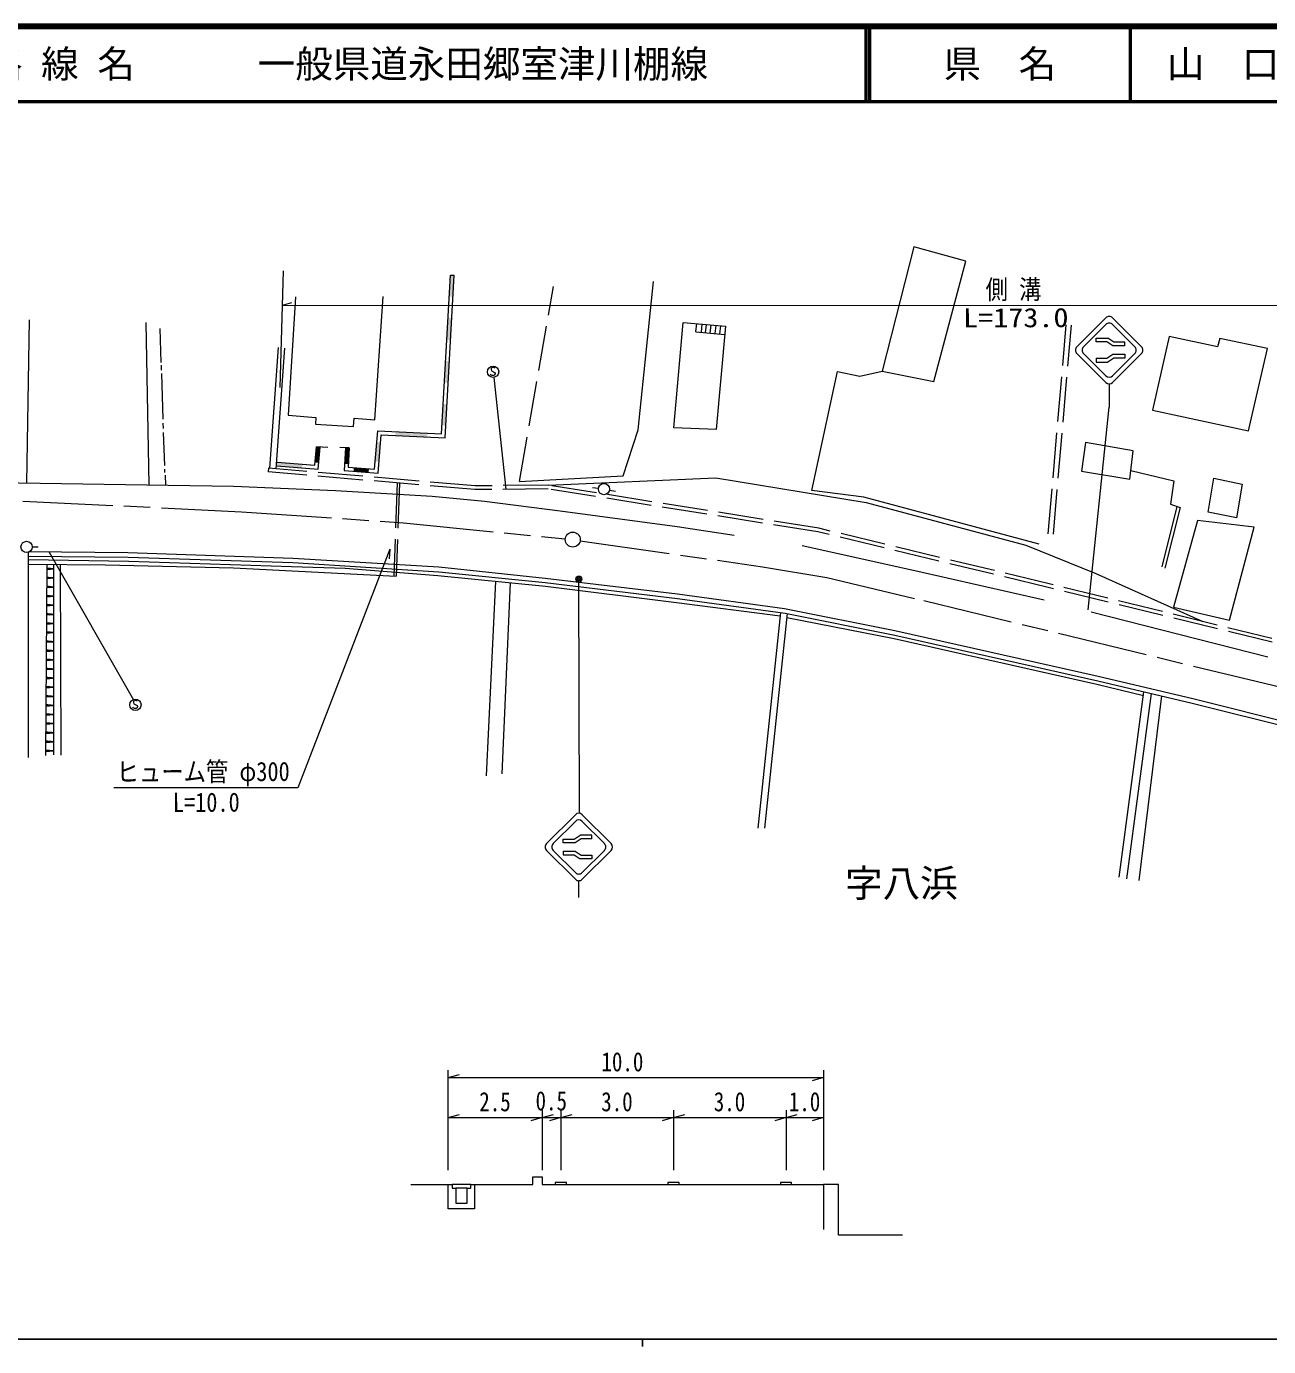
# Model space of a CAD drawing. Units: millimetres, scale not verified. Extents: x 40000 to 680000, y 20000 to 380000.
# Drawn here: x 185912 to 351433, y 204000 to 380000 of the extents above; entities that cross this region are included whole.
import ezdxf
from ezdxf.enums import TextEntityAlignment as Align

# ---------------------------------------------------------------- set-up
doc = ezdxf.new("R2010")
doc.units = ezdxf.units.MM
doc.header["$LTSCALE"] = 1000
doc.linetypes.add('CHAIN', pattern=[18.5, 12, -1.5, 3.5, -1.5])
doc.linetypes.add('DASHED', pattern=[7.5, 6, -1.5])
for name, color, linetype, lineweight in [('M-TTL', 2, 'Continuous', 140), ('M-TTL-BAND', 7, 'Continuous', 25), ('M-TTL-LINE', 7, 'Continuous', 50), ('M-WORK', 1, 'Continuous', 13)]:
    doc.layers.add(name, color=color, linetype=linetype, lineweight=lineweight)
doc.layers.add('M-TTL-TXT', color=7, linetype='Continuous')
doc.styles.add('ＭＳ ゴシック', font='')
doc.styles.add('ＭＳ 明朝', font='')
doc.styles.get('ＭＳ ゴシック').set_extended_font_data('MS Gothic')
doc.styles.get('ＭＳ 明朝').set_extended_font_data('MS Mincho')

msp = doc.modelspace()

# ---------------------------------------------------------------- hatches: boundary and pattern name
at = {"layer": 'M-WORK'}
for points in [[(242259, 343994), (242419, 346858), (242918, 346830), (242758, 343966)], [(241938, 338264), (242098, 341129), (242597, 341101), (242437, 338236)], [(241617, 332535), (241777, 335400), (242277, 335372), (242116, 332507)], [(241296, 326806), (241457, 329670), (241956, 329643), (241795, 326778)], [(235103, 325967), (239355, 325772), (239332, 325273), (235080, 325467)], [(224361, 321873), (224548, 323969), (225046, 323924), (224859, 321828)], [(232401, 321999), (232611, 324556), (233109, 324515), (232899, 321958)], [(228909, 323811), (228794, 321655), (228295, 321681), (228409, 323837)], [(219305, 321906), (222688, 321644), (222649, 321145), (219266, 321407)], [(229538, 321182), (231555, 321027), (231517, 320528), (229499, 320683)]]:
    msp.add_hatch(color=256, dxfattribs=at).paths.add_polyline_path(points)

# ---------------------------------------------------------------- linework, layer by layer
at = {"layer": 'M-TTL'}
msp.add_line((680000, 380000), (40000, 380000), dxfattribs=at)
at = {"layer": 'M-TTL-BAND'}
for p, q in [((40000, 205000), (579000, 205000)), ((268000, 205000), (268000, 204000))]:
    msp.add_line(p, q, dxfattribs=at)
at = {"layer": 'M-TTL-LINE'}
for p, q in [((297750, 380000), (297750, 370000)), ((298250, 380000), (298250, 370000)), ((333000, 380000), (333000, 370000)), ((40000, 370000), (680000, 370000))]:
    msp.add_line(p, q, dxfattribs=at)
at = {"layer": 'M-WORK'}
for p, q in [((304166, 350610), (299920, 334019)), ((311096, 348719), (304166, 350610)), ((306818, 332665), (311096, 348719)), ((219712, 331866), (220158, 347420)), ((241233, 325686), (242419, 346858)), ((241705, 325164), (242918, 346830)), ((242419, 346858), (242918, 346830)), ((267433, 326199), (269487, 345980)), ((221757, 343935), (220786, 328182)), ((232332, 327546), (233440, 344012)), ((220027, 342848), (221277, 343197)), ((220027, 342848), (391681, 342772)), ((186261, 340872), (185938, 319115)), ((201816, 340524), (202205, 318866)), ((203888, 335207), (203740, 339717)), ((272160, 326499), (273413, 340535)), ((273413, 340535), (279060, 340031)), ((275118, 339283), (275244, 340372)), ((275847, 339218), (275973, 340307)), ((276409, 339168), (276535, 340256)), ((277024, 339113), (277150, 340202)), ((277701, 339053), (277826, 340141)), ((279060, 340031), (277829, 326249)), ((278324, 338998), (278449, 340086)), ((329753, 341150), (325889, 337285)), ((329753, 340259), (326780, 337285)), ((334509, 337286), (330644, 341150)), ((330644, 340259), (333618, 337286)), ((275118, 339283), (278963, 338941)), ((328443, 337931), (328443, 338431)), ((328443, 338431), (330027, 338431)), ((329875, 337931), (328443, 337931)), ((330667, 337403), (329875, 337931)), ((330819, 337903), (330027, 338431)), ((338176, 338648), (335977, 328845)), ((344644, 337274), (338176, 338648)), ((344946, 338402), (344644, 337274)), ((351295, 337061), (344946, 338402)), ((219471, 337188), (218297, 321085)), ((219197, 321008), (220365, 337109)), ((329753, 332530), (325889, 336394)), ((326780, 336394), (329753, 333421)), ((329875, 335756), (330667, 336284)), ((334509, 336395), (330644, 332530)), ((333618, 336395), (330644, 333421)), ((332275, 337403), (330667, 337403)), ((330667, 336284), (332275, 336284)), ((332275, 337903), (330819, 337903)), ((332275, 337403), (332275, 337903)), ((332275, 336284), (332275, 335784)), ((348743, 326084), (351295, 337061)), ((203922, 334174), (203901, 334820)), ((247854, 334432), (247824, 334252)), ((248034, 334522), (247854, 334432)), ((248154, 334522), (248034, 334522)), ((248274, 334492), (248154, 334522)), ((248334, 334432), (248274, 334492)), ((328443, 335756), (328443, 335256)), ((328443, 335756), (329875, 335756)), ((328443, 335256), (330027, 335256)), ((330819, 335784), (330027, 335256)), ((332275, 335784), (330819, 335784)), ((204136, 327633), (203937, 333710)), ((247794, 333532), (247734, 333622)), ((247974, 333442), (247794, 333532)), ((247824, 334252), (247884, 334102)), ((247884, 334102), (248304, 333862)), ((248184, 333442), (247974, 333442)), ((248334, 333532), (248184, 333442)), ((249823, 318288), (248227, 333198)), ((248304, 333862), (248364, 333712)), ((248364, 333712), (248334, 333532)), ((290589, 318135), (293990, 334004)), ((293990, 334004), (296946, 333359)), ((296946, 333359), (299920, 334019)), ((299920, 334019), (306818, 332665)), ((330194, 332355), (330194, 329234)), ((327409, 302227), (330194, 329234)), ((220786, 328182), (224483, 327879)), ((224483, 327879), (224437, 326970)), ((229513, 326682), (229589, 327758)), ((229589, 327758), (232332, 327546)), ((335977, 328845), (348743, 326084)), ((204176, 326401), (204153, 327098)), ((204338, 321443), (204193, 325883)), ((224437, 326970), (229513, 326682)), ((232316, 320968), (232736, 326075)), ((232736, 326075), (241233, 325686)), ((265430, 320086), (267433, 326199)), ((277829, 326249), (272160, 326499)), ((224329, 321517), (224548, 323969)), ((226064, 323881), (224548, 323969)), ((224548, 323969), (225046, 323924)), ((224783, 320980), (225046, 323924)), ((228909, 323811), (227680, 323861)), ((232773, 320432), (233195, 325554)), ((233195, 325554), (241705, 325164)), ((327023, 324509), (326511, 320717)), ((333376, 323433), (327023, 324509)), ((228409, 323837), (228247, 320780)), ((228909, 323811), (228772, 321241)), ((332931, 319630), (333376, 323433)), ((204369, 320515), (204353, 320989)), ((219266, 321407), (224783, 320980)), ((219305, 321906), (224329, 321517)), ((228247, 320780), (232773, 320432)), ((228772, 321241), (232316, 320968)), ((326511, 320717), (332931, 319630)), ((333069, 320808), (338823, 319408)), ((181966, 319176), (204801, 318826)), ((204380, 320171), (204424, 318832)), ((204801, 318826), (213515, 318695)), ((213515, 318695), (227077, 318133)), ((251599, 319342), (265430, 320086)), ((255452, 318834), (277763, 319825)), ((277763, 319825), (297810, 316530)), ((338823, 319408), (338369, 316313)), ((343362, 315248), (344140, 319756)), ((344140, 319756), (347904, 318988)), ((347904, 318988), (347156, 314503)), ((227077, 318133), (239985, 317372)), ((239985, 317372), (246947, 316718)), ((262125, 318388), (261329, 318463)), ((263611, 318191), (264400, 318057)), ((297481, 317236), (290589, 318135)), ((320869, 310987), (297481, 317236)), ((246947, 316718), (257047, 315426)), ((257047, 315426), (272624, 313349)), ((297810, 316530), (319101, 310850)), ((337243, 307940), (339245, 316018)), ((339666, 315876), (337614, 307764)), ((338369, 316313), (339666, 315876)), ((347156, 314503), (343362, 315248)), ((272624, 313349), (280240, 312195)), ((341945, 314134), (338779, 302581)), ((349529, 313223), (341945, 314134)), ((346235, 300851), (349529, 313223)), ((186188, 282530), (186211, 309944)), ((199433, 309800), (186211, 309944)), ((186679, 310615), (187479, 310615)), ((188926, 309915), (200162, 290241)), ((221419, 309068), (199433, 309800)), ((234359, 310302), (222061, 278492)), ((234359, 310302), (234235, 309010)), ((289278, 310811), (304312, 307485)), ((319101, 310850), (328397, 307068)), ((186210, 309386), (199448, 309233)), ((186210, 308914), (199562, 308704)), ((186210, 308315), (196467, 308214)), ((188485, 282809), (188659, 308291)), ((189562, 282903), (189575, 308294)), ((190422, 308274), (190504, 282860)), ((196467, 308214), (213512, 307803)), ((199448, 309233), (221418, 308511)), ((199562, 308704), (221252, 308001)), ((221252, 308001), (228385, 307773)), ((221418, 308511), (240853, 307294)), ((240883, 307927), (221419, 309068)), ((188661, 306543), (188660, 306399)), ((188660, 306399), (189560, 306465)), ((189560, 306465), (188661, 306543)), ((188665, 307756), (188664, 307612)), ((188664, 307612), (189565, 307678)), ((189565, 307678), (188665, 307756)), ((189272, 306485), (188678, 306489)), ((188678, 306471), (189470, 306465)), ((189272, 306449), (188678, 306453)), ((188678, 306435), (189056, 306432)), ((188858, 306416), (188678, 306417)), ((188859, 306524), (188679, 306525)), ((188679, 306507), (189057, 306504)), ((188682, 307648), (189060, 307646)), ((188862, 307629), (188682, 307630)), ((188863, 307737), (188683, 307738)), ((188683, 307720), (189061, 307718)), ((189277, 307698), (188683, 307702)), ((188683, 307684), (189475, 307679)), ((189277, 307662), (188683, 307666)), ((213512, 307803), (235161, 306721)), ((228385, 307773), (240734, 306799)), ((240734, 306799), (255074, 305372)), ((240853, 307294), (255038, 305878)), ((255052, 306387), (240883, 307927)), ((272663, 304288), (255052, 306387)), ((259633, 275085), (259524, 306323)), ((304312, 307485), (321526, 303575)), ((328397, 307068), (342664, 300675)), ((188656, 305329), (188655, 305185)), ((188655, 305185), (189556, 305251)), ((189556, 305251), (188656, 305329)), ((188853, 305202), (188673, 305203)), ((188854, 305310), (188674, 305311)), ((188674, 305293), (189052, 305291)), ((189268, 305271), (188674, 305275)), ((188674, 305257), (189466, 305252)), ((189268, 305235), (188674, 305239)), ((188674, 305221), (189052, 305219)), ((247222, 280077), (248470, 306029)), ((249315, 280344), (250402, 305837)), ((255038, 305878), (272682, 303718)), ((255074, 305372), (272535, 303185)), ((188597, 302911), (188596, 302751)), ((188596, 302751), (189597, 302824)), ((189597, 302824), (188597, 302911)), ((188817, 302889), (188617, 302891)), ((188617, 302871), (189037, 302868)), ((189277, 302846), (188617, 302851)), ((188617, 302831), (189497, 302825)), ((189277, 302806), (188617, 302811)), ((188617, 302791), (189037, 302788)), ((188817, 302769), (188617, 302771)), ((188652, 304116), (188651, 303972)), ((188651, 303972), (189551, 304038)), ((189551, 304038), (188652, 304116)), ((188669, 304044), (189461, 304038)), ((189263, 304022), (188669, 304026)), ((188669, 304008), (189047, 304005)), ((188849, 303989), (188669, 303990)), ((188850, 304097), (188670, 304098)), ((188670, 304080), (189048, 304077)), ((189263, 304058), (188670, 304062)), ((272535, 303185), (286347, 301400)), ((286910, 302362), (272663, 304288)), ((272682, 303718), (287024, 301780)), ((188593, 301697), (188592, 301537)), ((188592, 301537), (189592, 301611)), ((189592, 301611), (188593, 301697)), ((188612, 301617), (189492, 301611)), ((189272, 301593), (188612, 301597)), ((188612, 301577), (189032, 301574)), ((188812, 301556), (188612, 301557)), ((188813, 301676), (188613, 301677)), ((188613, 301657), (189033, 301654)), ((189273, 301633), (188613, 301637)), ((286396, 301864), (283368, 273120)), ((284302, 273110), (287309, 301723)), ((301642, 299404), (286910, 302362)), ((287024, 301780), (301639, 298864)), ((287254, 301195), (301544, 298402)), ((327790, 301968), (351333, 295934)), ((338779, 302581), (346235, 300851)), ((188584, 299271), (188583, 299111)), ((189584, 299184), (188584, 299271)), ((188589, 300484), (188588, 300324)), ((188588, 300324), (189588, 300397)), ((189588, 300397), (188589, 300484)), ((188804, 299249), (188604, 299250)), ((188604, 299230), (189024, 299228)), ((189264, 299206), (188604, 299210)), ((188808, 300462), (188608, 300464)), ((188608, 300444), (189028, 300441)), ((189268, 300419), (188608, 300424)), ((188608, 300404), (189488, 300398)), ((189268, 300379), (188608, 300384)), ((188608, 300364), (189028, 300361)), ((188808, 300342), (188608, 300344)), ((328704, 293311), (301642, 299404)), ((188580, 298057), (188579, 297897)), ((188579, 297897), (189579, 297970)), ((189579, 297970), (188580, 298057)), ((188583, 299111), (189584, 299184)), ((188599, 298017), (189019, 298014)), ((189259, 297992), (188599, 297997)), ((188599, 297977), (189479, 297971)), ((189259, 297952), (188599, 297957)), ((188599, 297937), (189019, 297934)), ((188799, 297916), (188599, 297917)), ((188800, 298036), (188600, 298037)), ((189263, 299166), (188603, 299170)), ((188603, 299150), (189023, 299148)), ((188803, 299129), (188603, 299130)), ((188604, 299190), (189484, 299184)), ((301544, 298402), (328552, 292315)), ((301639, 298864), (328695, 292765)), ((188575, 296844), (188574, 296684)), ((188574, 296684), (189575, 296757)), ((189575, 296757), (188575, 296844)), ((188594, 296723), (189014, 296721)), ((188794, 296702), (188594, 296703)), ((188795, 296822), (188595, 296823)), ((188595, 296803), (189015, 296801)), ((189255, 296779), (188595, 296783)), ((188595, 296763), (189475, 296757)), ((189255, 296739), (188595, 296743)), ((188566, 294417), (188565, 294257)), ((188565, 294257), (189566, 294330)), ((189566, 294330), (188566, 294417)), ((188571, 295630), (188570, 295470)), ((188570, 295470), (189570, 295543)), ((189570, 295543), (188571, 295630)), ((188785, 294275), (188585, 294277)), ((188786, 294395), (188586, 294397)), ((188586, 294377), (189006, 294374)), ((189246, 294352), (188586, 294357)), ((188586, 294337), (189466, 294331)), ((189246, 294312), (188586, 294317)), ((188586, 294297), (189006, 294294)), ((189250, 295565), (188590, 295570)), ((188590, 295550), (189470, 295544)), ((189250, 295526), (188590, 295530)), ((188590, 295510), (189010, 295507)), ((188790, 295489), (188590, 295490)), ((188791, 295609), (188591, 295610)), ((188591, 295590), (189011, 295587)), ((188562, 293203), (188561, 293043)), ((188561, 293043), (189561, 293116)), ((189561, 293116), (188562, 293203)), ((188581, 293123), (189461, 293117)), ((189241, 293099), (188581, 293103)), ((188581, 293083), (189001, 293080)), ((188781, 293062), (188581, 293063)), ((188782, 293182), (188582, 293183)), ((188582, 293163), (189002, 293160)), ((189241, 293139), (188582, 293143)), ((328552, 292315), (334760, 290799)), ((328695, 292765), (341264, 289783)), ((341331, 290337), (328704, 293311)), ((188553, 290776), (188552, 290616)), ((188552, 290616), (189552, 290689)), ((189552, 290689), (188553, 290776)), ((188557, 291990), (188556, 291830)), ((188556, 291830), (189557, 291903)), ((189557, 291903), (188557, 291990)), ((188572, 290696), (189452, 290690)), ((189232, 290672), (188572, 290676)), ((188572, 290656), (188992, 290653)), ((188772, 290635), (188572, 290636)), ((188773, 290755), (188573, 290756)), ((188573, 290736), (188993, 290733)), ((189233, 290712), (188573, 290716)), ((188777, 291968), (188577, 291970)), ((188577, 291950), (188997, 291947)), ((189237, 291925), (188577, 291930)), ((188577, 291910), (189457, 291904)), ((189237, 291885), (188577, 291890)), ((188577, 291870), (188997, 291867)), ((188777, 291848), (188577, 291850)), ((331523, 266567), (334829, 291310)), ((335783, 291083), (332480, 266355)), ((334174, 266125), (337208, 290745)), ((188549, 289563), (188547, 289403)), ((188547, 289403), (189548, 289476)), ((189548, 289476), (188549, 289563)), ((188768, 289541), (188568, 289543)), ((188568, 289523), (188988, 289520)), ((189228, 289498), (188568, 289503)), ((188568, 289483), (189448, 289477)), ((189228, 289458), (188568, 289463)), ((188568, 289443), (188988, 289440)), ((188768, 289421), (188568, 289423)), ((200142, 289135), (200082, 289225)), ((200322, 289045), (200142, 289135)), ((200202, 290035), (200172, 289855)), ((200172, 289855), (200232, 289705)), ((200382, 290125), (200202, 290035)), ((200232, 289705), (200652, 289465)), ((200532, 289045), (200322, 289045)), ((200502, 290125), (200382, 290125)), ((200622, 290095), (200502, 290125)), ((200682, 289135), (200532, 289045)), ((200682, 290035), (200622, 290095)), ((200652, 289465), (200712, 289315)), ((200712, 289315), (200682, 289135)), ((341264, 289783), (370211, 282531)), ((370909, 282969), (341331, 290337)), ((188490, 287144), (188489, 286968)), ((188489, 286968), (189589, 287049)), ((189589, 287049), (188490, 287144)), ((188511, 287100), (188973, 287097)), ((189237, 287073), (188511, 287078)), ((188511, 287056), (189479, 287050)), ((189237, 287029), (188511, 287034)), ((188511, 287012), (188973, 287009)), ((188731, 286989), (188511, 286990)), ((188732, 287121), (188512, 287122)), ((188544, 288349), (188543, 288189)), ((188543, 288189), (189544, 288263)), ((189544, 288263), (188544, 288349)), ((189223, 288245), (188563, 288249)), ((188563, 288229), (188983, 288226)), ((188763, 288208), (188563, 288209)), ((188764, 288328), (188564, 288329)), ((188564, 288309), (188984, 288306)), ((189224, 288285), (188564, 288289)), ((188564, 288269), (189444, 288263)), ((188485, 285931), (188484, 285755)), ((188484, 285755), (189585, 285835)), ((189585, 285835), (188485, 285931)), ((188506, 285799), (188968, 285795)), ((188726, 285775), (188506, 285777)), ((188727, 285907), (188507, 285909)), ((188507, 285887), (188969, 285883)), ((189233, 285860), (188507, 285865)), ((188507, 285843), (189475, 285836)), ((189233, 285816), (188507, 285821)), ((188476, 283504), (188475, 283328)), ((188475, 283328), (189576, 283408)), ((189576, 283408), (188476, 283504)), ((188481, 284717), (188480, 284541)), ((188480, 284541), (189580, 284622)), ((189580, 284622), (188481, 284717)), ((188718, 283480), (188498, 283482)), ((188498, 283460), (188960, 283457)), ((189224, 283433), (188498, 283438)), ((188498, 283416), (189466, 283409)), ((189224, 283389), (188498, 283394)), ((188498, 283372), (188959, 283369)), ((189228, 284646), (188502, 284651)), ((188502, 284629), (189470, 284623)), ((189228, 284602), (188502, 284607)), ((188502, 284585), (188964, 284582)), ((188722, 284562), (188502, 284563)), ((188723, 284694), (188503, 284695)), ((188503, 284673), (188965, 284670)), ((188717, 283348), (188497, 283350)), ((222061, 278492), (197561, 278492)), ((255200, 271049), (259064, 274913)), ((259955, 274913), (263820, 271049)), ((256090, 271049), (259064, 274022)), ((262929, 271049), (259955, 274022)), ((257434, 271159), (257434, 271659)), ((257434, 271659), (258890, 271659)), ((259041, 271159), (257434, 271159)), ((258890, 271659), (259682, 272187)), ((259833, 271687), (259041, 271159)), ((261266, 272187), (259682, 272187)), ((261266, 271687), (259833, 271687)), ((261266, 271687), (261266, 272187)), ((255200, 270158), (259064, 266293)), ((259064, 267184), (256090, 270158)), ((257434, 270040), (257434, 269540)), ((257434, 270040), (259041, 270040)), ((257434, 269540), (258890, 269540)), ((258890, 269540), (259682, 269012)), ((259041, 270040), (259833, 269512)), ((259833, 269512), (261266, 269512)), ((259955, 266293), (263820, 270158)), ((259955, 267184), (262929, 270158)), ((261266, 269512), (261266, 269012)), ((261266, 269012), (259682, 269012)), ((259485, 266109), (259485, 263890)), ((242130, 227527), (242130, 240857)), ((242130, 239857), (243630, 240277)), ((242130, 239857), (292130, 239857)), ((292130, 239857), (290630, 239437)), ((292130, 240857), (292130, 227527)), ((242130, 234539), (243630, 234959)), ((242130, 234539), (254630, 234539)), ((254630, 234539), (253130, 234119)), ((254630, 235539), (254630, 227527)), ((254630, 234539), (256130, 234959)), ((254630, 234539), (257130, 234539)), ((257130, 234539), (255630, 234119)), ((257130, 235539), (257130, 227527)), ((257130, 234539), (258630, 234959)), ((257130, 234539), (272130, 234539)), ((272130, 234539), (270630, 234119)), ((272130, 235539), (272130, 227527)), ((272130, 234539), (273630, 234959)), ((272130, 234539), (287130, 234539)), ((287130, 234539), (285630, 234119)), ((287130, 235539), (287130, 227527)), ((287130, 234539), (288630, 234959)), ((287130, 234539), (292130, 234539)), ((292130, 234539), (290630, 234119)), ((237130, 225610), (242130, 225610)), ((242130, 225610), (242630, 225610)), ((242130, 222360), (242130, 225610)), ((242630, 225610), (242630, 225110)), ((245130, 225610), (242630, 225610)), ((245130, 225110), (245130, 225610)), ((245130, 225610), (245630, 225610)), ((245630, 225610), (245630, 222360)), ((245630, 225610), (253380, 225610)), ((253380, 225610), (253380, 226610)), ((253380, 226610), (254630, 226610)), ((254630, 226610), (254630, 225610)), ((254630, 225610), (257130, 225610)), ((257880, 225860), (256380, 225860)), ((256380, 225860), (256380, 225610)), ((257130, 225610), (272130, 225610)), ((257880, 225610), (257880, 225860)), ((272880, 225860), (271380, 225860)), ((271380, 225860), (271380, 225610)), ((272130, 225610), (287130, 225610)), ((272880, 225610), (272880, 225860)), ((287880, 225860), (286380, 225860)), ((286380, 225860), (286380, 225610)), ((287130, 225610), (292130, 225610)), ((287880, 225610), (287880, 225860)), ((294130, 225610), (292130, 225610)), ((294130, 218860), (294130, 225610)), ((242630, 225110), (243130, 225110)), ((243130, 225110), (243130, 223110)), ((244630, 225110), (243130, 225110)), ((244630, 223110), (244630, 225110)), ((244630, 225110), (245130, 225110)), ((245630, 222360), (242130, 222360)), ((243130, 223110), (244630, 223110)), ((302630, 218860), (294130, 218860))]:
    msp.add_line(p, q, dxfattribs=at)
at = {"layer": 'M-WORK', "linetype": 'DASHED'}
for p, q in [((251599, 319342), (256125, 345312)), ((322077, 312368), (324477, 340232)), ((322766, 312302), (325166, 340166)), ((218190, 321094), (218147, 320596)), ((245681, 318253), (218147, 320596)), ((245700, 318754), (218190, 321094)), ((235335, 319134), (234861, 306736)), ((235634, 319108), (235161, 306721)), ((255452, 318834), (245700, 318754)), ((291483, 313100), (255452, 318834)), ((255415, 318334), (245681, 318253)), ((291385, 312609), (255415, 318334)), ((322062, 305199), (291385, 312609)), ((322179, 305685), (291483, 313100)), ((388354, 288997), (322062, 305199)), ((388266, 289485), (322179, 305685)), ((292130, 225610), (292130, 218860))]:
    msp.add_line(p, q, dxfattribs=at)
at = {"layer": 'M-WORK', "linetype": 'CHAIN'}
for p, q in [((185429, 316724), (214580, 315305)), ((214580, 315305), (236148, 313830)), ((236148, 313830), (257717, 311680)), ((259702, 311440), (284003, 307967)), ((284003, 307967), (292567, 306517)), ((292567, 306517), (305480, 303457)), ((305480, 303457), (355759, 291254))]:
    msp.add_line(p, q, dxfattribs=at)
at = {"layer": 'M-WORK'}
for centre, radius in [((248094, 333952), 750), ((262872, 318317), 750), ((258712, 311581), 1000), ((185929, 310615), 750), ((259524, 306323), 400), ((259524, 306323), 240), ((259524, 306323), 80), ((200442, 289555), 750)]:
    msp.add_circle(centre, radius, dxfattribs=at)
for centre, start, end in [((330199, 340705), 45.00012, 135.00012), ((330199, 339814), 45.00012, 135.00024), ((326334, 336840), 135.00012, 225.00018), ((327225, 336840), 135.00024, 225.0003), ((333173, 336840), 315, 45.00012), ((334064, 336840), 315.00012, 45.00012), ((330199, 333866), 225.0003, 315), ((330199, 332975), 225.00018, 315.00018), ((259509, 274468), 45.00024, 135.00024), ((259509, 273577), 45.00037, 135.00012), ((255645, 270603), 135.00012, 225.00024), ((256536, 270603), 135, 225.00024), ((262483, 270603), 315.00024, 45.00037), ((263374, 270603), 315.00024, 45.00024), ((259509, 267629), 225.00024, 315.00024), ((259509, 266739), 225.00024, 315.00024)]:
    msp.add_arc(centre, 630, start, end, dxfattribs=at)

# ---------------------------------------------------------------- texts
at = {"layer": 'M-TTL-TXT', "style": 'ＭＳ ゴシック'}
for s, p in [('路 線 名', (180380, 375000)), ('一般県道永田郷室津川棚線', (216734, 375000))]:
    msp.add_text(s, height=3666, dxfattribs=at).set_placement(p, align=Align.MIDDLE_LEFT)
for s, p in [('県\u3000名', (315625, 375000)), ('山\u3000口\u3000県', (350375, 375000))]:
    msp.add_text(s, height=3666, dxfattribs=at).set_placement(p, align=Align.MIDDLE_CENTER)
at = {"layer": 'M-WORK', "style": 'ＭＳ 明朝'}
for s, width, p in [('側 溝', 0.85, (313736, 342873)), ('L=173.0', 1.15, (310729, 339091)), ('ヒューム管 φ300', 0.85, (197937, 278553)), ('L=10.0', 0.85, (205437, 274506))]:
    msp.add_text(s, height=2566, rotation=0.2, dxfattribs=dict(at, width=width)).set_placement(p, align=Align.BOTTOM_LEFT)
msp.add_text('字八浜', height=3666, rotation=0.2, dxfattribs=at).set_placement((295012, 262821), align=Align.BOTTOM_LEFT)
at = {"layer": 'M-WORK', "style": 'ＭＳ 明朝', "width": 0.8}
for s, p in [('10.0', (262535, 239919)), ('2.5', (246255, 234601)), ('0.5', (253755, 234715)), ('3.0', (262505, 234601)), ('3.0', (277505, 234601)), ('1.0', (287505, 234601))]:
    msp.add_text(s, height=2566, dxfattribs=at).set_placement(p, align=Align.BOTTOM_LEFT)

doc.saveas('drawing.dxf')
